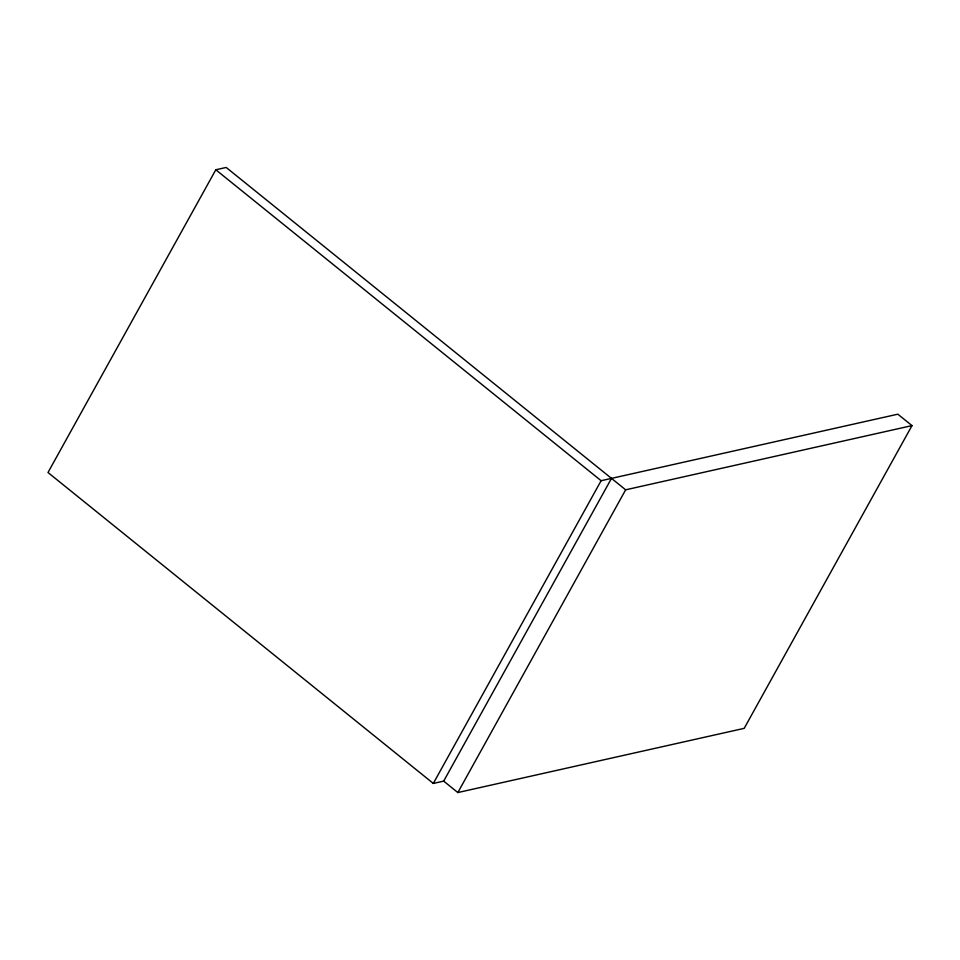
<?xml version="1.0" encoding="UTF-8"?>
<svg xmlns="http://www.w3.org/2000/svg" width="960" height="960" viewBox="0 0 960 960"><rect width="100%" height="100%" fill="white"/><g stroke="black" fill="none" stroke-linecap="round" stroke-linejoin="round"><path stroke-width="1.44" d="M433.308 783.444L601.116 480.708L897.84 414.192L912 425.616L625.656 489.816L226.176 167.448L215.808 169.776L48 472.512L433.308 783.444L443.688 781.116L611.496 478.38M443.688 781.116L457.848 792.552L625.656 489.816M912 425.616L744.192 728.352L457.848 792.552M215.808 169.776L601.116 480.708"/></g></svg>
